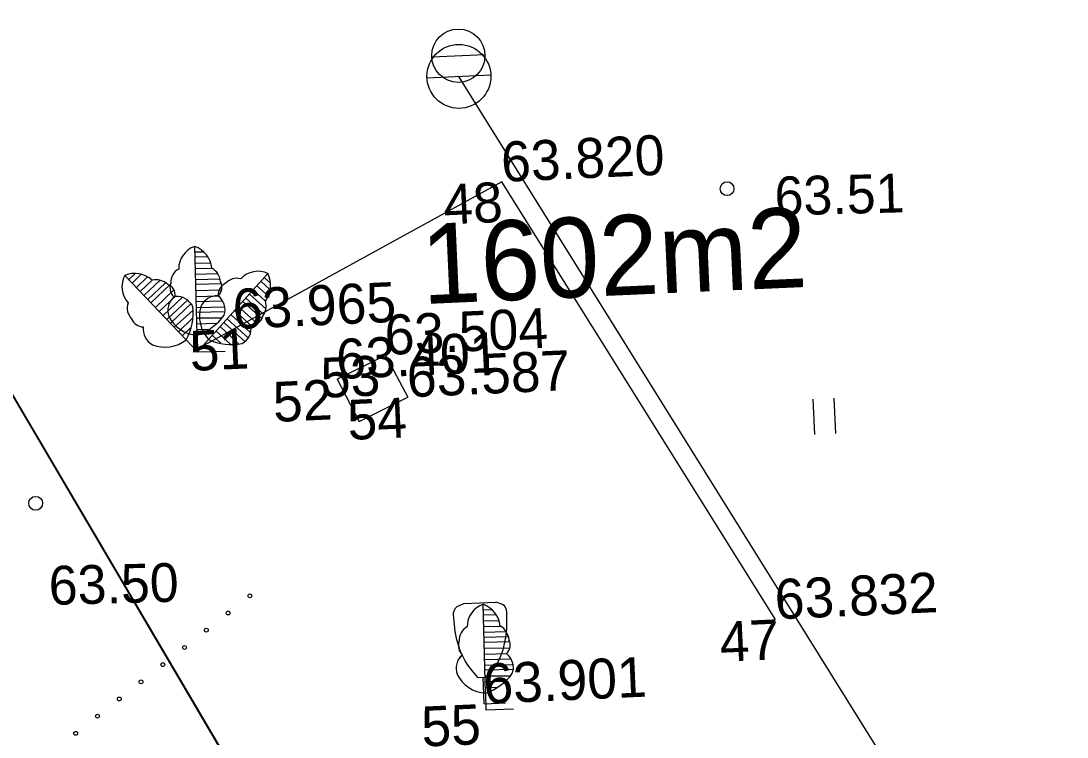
# Model space of a CAD drawing. Extents: x 641437 to 641812, y 6456733 to 6457073.
# Drawn here: x 641756.35 to 641775.99, y 6457059.63 to 6457073.07 of the extents above; entities that cross this region are included whole.
import ezdxf

# ---------------------------------------------------------------- set-up
doc = ezdxf.new("R2010")
doc.units = 0
for name, color, linetype in [('Level 1', 7, 'Continuous'), ('Level 10', 7, 'Continuous'), ('Level 12', 7, 'Continuous'), ('Level 15', 7, 'Continuous'), ('Level 16', 7, 'Continuous'), ('Level 17', 7, 'Continuous'), ('Level 22', 7, 'Continuous'), ('Level 30', 7, 'Continuous'), ('Level 4', 7, 'Continuous'), ('Level 40', 7, 'Continuous'), ('Level 5', 7, 'Continuous'), ('Level 6', 7, 'Continuous'), ('Level 63', 7, 'Continuous'), ('Level 7', 7, 'Continuous'), ('Level 8', 7, 'Continuous'), ('Level 9', 7, 'Continuous')]:
    doc.layers.add(name, color=color, linetype=linetype)

# ---------------------------------------------------------------- blocks, each defined once
blk = doc.blocks.new('KKITP7')
at = {"layer": 'Level 9'}
for p, q in [((-300, 1900), (300, 1900)), ((-100, 500), (100, 500)), ((0, 0), (0, 500)), ((0, 0), (400, 0))]:
    blk.add_line(p, q, dxfattribs=at)
for points in [[(-100, 500), (-258.4, 712.96), (-322.92, 824.71), (-400, 1000), (-461.28, 1225.3), (-484.95, 1381.3), (-500, 1700), (-497.94, 1741.58), (-468.34, 1813.02), (-428.03, 1850.1), (-300, 1900)], [(100, 500), (258.4, 712.96), (322.92, 824.71), (400, 1000), (461.28, 1225.3), (484.95, 1381.3), (500, 1700), (497.94, 1741.58), (468.34, 1813.02), (428.03, 1850.1), (300, 1900)]]:
    blk.add_lwpolyline(points, dxfattribs=at)
blk = doc.blocks.new('2VEEK2')
at = {"layer": 'Level 15'}
blk.add_line((-300, 0), (300, 0), dxfattribs=at)
blk.add_circle((0, 0), 300, dxfattribs=at)
blk = doc.blocks.new('KKITP8')
at = {"layer": 'Level 9'}
for p, q in [((-300, 1900), (300, 1900)), ((-100, 500), (100, 500)), ((0, 0), (0, 500)), ((0, 0), (400, 0))]:
    blk.add_line(p, q, dxfattribs=at)
for points in [[(-100, 500), (-258.4, 712.96), (-322.92, 824.71), (-400, 1000), (-461.28, 1225.3), (-484.95, 1381.3), (-500, 1700), (-497.94, 1741.58), (-468.34, 1813.02), (-428.03, 1850.1), (-300, 1900)], [(100, 500), (258.4, 712.96), (322.92, 824.71), (400, 1000), (461.28, 1225.3), (484.95, 1381.3), (500, 1700), (497.94, 1741.58), (468.34, 1813.02), (428.03, 1850.1), (300, 1900)]]:
    blk.add_lwpolyline(points, dxfattribs=at)
blk = doc.blocks.new('2VEEK3')
at = {"layer": 'Level 15'}
blk.add_line((-300, 0), (300, 0), dxfattribs=at)
blk.add_circle((0, 0), 300, dxfattribs=at)
blk = doc.blocks.new('OV2')
at = {"layer": 'Level 22'}
blk.add_line((-500, 0), (500, 0), dxfattribs=at)
blk.add_circle((0, 0), 500, dxfattribs=at)
blk = doc.blocks.new('AAP2')
at = {"layer": 'Level 6'}
blk.add_circle((0, 0), 34.5, dxfattribs=at)
blk = doc.blocks.new('BL3')
at = {"layer": 'Level 7'}
for p, q in [((0, 300), (0, 1900)), ((0, 1800), (150, 1800)), ((0, 1710), (220, 1710)), ((0, 1600), (280, 1600)), ((-201, 223), (-1273, 1410)), ((-1206, 1336), (-1095, 1436)), ((-1146, 1269), (-983, 1417)), ((-1072, 1187), (-865, 1375)), ((0, 1500), (300, 1500)), ((0, 1400), (400, 1400)), ((206, 218), (1306, 1380)), ((-1005, 1113), (-783, 1314)), ((-938, 1039), (-641, 1307)), ((-545, 1260), (-871, 965)), ((-818, 905), (-469, 1220)), ((440, 1300), (0, 1300)), ((0, 1220), (470, 1220)), ((1100, 1162), (1303, 970)), ((1175, 1242), (1335, 1091)), ((1237, 1307), (1346, 1204)), ((-396, 1125), (-737, 816)), ((-670, 742), (-366, 1017)), ((-247, 990), (-603, 668)), ((460, 1100), (0, 1100)), ((0, 1000), (410, 1000)), ((1213, 642), (894, 944)), ((962, 1017), (1253, 742)), ((1031, 1089), (1249, 883)), ((-536, 594), (-150, 942)), ((-90, 875), (-476, 527)), ((480, 900), (0, 900)), ((0, 800), (520, 800)), ((1090, 483), (756, 799)), ((839, 886), (1180, 563)), ((-409, 453), (-61, 754)), ((-75, 606), (-335, 371)), ((520, 710), (0, 710)), ((0, 610), (460, 600)), ((550, 581), (928, 224)), ((967, 324), (619, 654)), ((687, 726), (985, 445)), ((-268, 297), (-112, 438)), ((350, 500), (0, 500)), ((0, 400), (210, 400)), ((419, 443), (747, 120)), ((866, 158), (488, 516)), ((-201, 223), (0, 0)), ((0, 300), (0, 0)), ((206, 218), (0, 0)), ((275, 291), (427, 146)), ((598, 123), (344, 363)), ((0, 0), (500, 0))]:
    blk.add_line(p, q, dxfattribs=at)
for centre, radius, start, end in [((130, 1490), 430, 107.592, 178.668), ((-179, 1454), 481, 5.541, 68.199), ((-902, 1193), 430, 149.6778, 220.7538), ((-1107, 959), 481, 47.6268, 110.2848), ((-175, 1255), 275, 117.031, 181.042), ((125, 1225), 326, 4.399, 57.529), ((1119, 993), 430, 64.1715, 135.2475), ((869, 1179), 481, 322.1205, 24.7785), ((-728, 993), 326, 46.4848, 99.6148), ((-585, 1033), 212, 353.9058, 67.6458), ((-230, 1164), 236, 158.614, 224.006), ((633, 1004), 236, 115.1935, 180.5855), ((258, 1158), 212, 311.82, 25.56), ((736, 1032), 275, 73.6105, 137.6215), ((-187, 750), 328, 130.365, 197.745), ((-364, 682), 328, 24.3408, 91.7208), ((379, 674), 328, 86.9445, 154.3245), ((188, 750), 328, 342.255, 49.635), ((-971, 814), 275, 159.1168, 223.1278), ((-1025, 725), 965, 328.6428, 5.5128), ((664, 623), 612, 161.6555, 221.5185), ((933, 804), 326, 320.9785, 14.1085), ((-951, 709), 236, 200.6998, 266.0918), ((54, 909), 612, 205.076, 264.939), ((-275, 1225), 965, 286.557, 323.427), ((984, 664), 212, 268.3995, 342.1395), ((-642, 431), 328, 172.4508, 239.8308), ((652, 416), 328, 298.8345, 6.2145), ((-569, 711), 612, 247.1618, 307.0248), ((642, 1079), 965, 243.1365, 280.0065)]:
    blk.add_arc(centre, radius, start, end, dxfattribs=at)
blk = doc.blocks.new('BL2')
at = {"layer": 'Level 7'}
for p, q in [((0, 300), (0, 1900)), ((0, 1800), (150, 1800)), ((0, 1710), (220, 1710)), ((0, 1600), (280, 1600)), ((0, 1500), (300, 1500)), ((0, 1400), (400, 1400)), ((440, 1300), (0, 1300)), ((0, 1220), (470, 1220)), ((460, 1100), (0, 1100)), ((0, 1000), (410, 1000)), ((480, 900), (0, 900)), ((0, 800), (520, 800)), ((520, 710), (0, 710)), ((0, 610), (460, 600)), ((350, 500), (0, 500)), ((0, 400), (210, 400)), ((0, 300), (0, 0)), ((0, 0), (500, 0))]:
    blk.add_line(p, q, dxfattribs=at)
for centre, radius, start, end in [((130, 1490), 430, 107.592, 178.668), ((-179, 1454), 481, 5.541, 68.199), ((-175, 1255), 275, 117.031, 181.042), ((125, 1225), 326, 4.399, 57.529), ((-230, 1164), 236, 158.614, 224.006), ((258, 1158), 212, 311.82, 25.56), ((-187, 750), 328, 130.365, 197.745), ((188, 750), 328, 342.255, 49.635), ((54, 909), 612, 205.076, 264.939), ((-275, 1225), 965, 286.557, 323.427)]:
    blk.add_arc(centre, radius, start, end, dxfattribs=at)
blk = doc.blocks.new('KHEIN3')
at = {"layer": 'Level 6'}
for p, q in [((-210.89, 335.09), (-210.89, -326.54)), ((182.28, 335.09), (182.28, -326.54))]:
    blk.add_line(p, q, dxfattribs=at)
blk = doc.blocks.new('AAP3')
at = {"layer": 'Level 6'}
blk.add_circle((0, 0), 34.5, dxfattribs=at)
blk = doc.blocks.new('BL30')
at = {"layer": 'Level 7'}
for p, q in [((0, 300), (0, 1900)), ((0, 1800), (150, 1800)), ((0, 1710), (220, 1710)), ((0, 1600), (280, 1600)), ((-201, 223), (-1273, 1410)), ((-1206, 1336), (-1095, 1436)), ((-1146, 1269), (-983, 1417)), ((-1072, 1187), (-865, 1375)), ((0, 1500), (300, 1500)), ((0, 1400), (400, 1400)), ((206, 218), (1306, 1380)), ((-1005, 1113), (-783, 1314)), ((-938, 1039), (-641, 1307)), ((-545, 1260), (-871, 965)), ((-818, 905), (-469, 1220)), ((440, 1300), (0, 1300)), ((0, 1220), (470, 1220)), ((1100, 1162), (1303, 970)), ((1175, 1242), (1335, 1091)), ((1237, 1307), (1346, 1204)), ((-396, 1125), (-737, 816)), ((-670, 742), (-366, 1017)), ((-247, 990), (-603, 668)), ((460, 1100), (0, 1100)), ((0, 1000), (410, 1000)), ((1213, 642), (894, 944)), ((962, 1017), (1253, 742)), ((1031, 1089), (1249, 883)), ((-536, 594), (-150, 942)), ((-90, 875), (-476, 527)), ((480, 900), (0, 900)), ((0, 800), (520, 800)), ((1090, 483), (756, 799)), ((839, 886), (1180, 563)), ((-409, 453), (-61, 754)), ((-75, 606), (-335, 371)), ((520, 710), (0, 710)), ((0, 610), (460, 600)), ((550, 581), (928, 224)), ((967, 324), (619, 654)), ((687, 726), (985, 445)), ((-268, 297), (-112, 438)), ((350, 500), (0, 500)), ((0, 400), (210, 400)), ((419, 443), (747, 120)), ((866, 158), (488, 516)), ((-201, 223), (0, 0)), ((0, 300), (0, 0)), ((206, 218), (0, 0)), ((275, 291), (427, 146)), ((598, 123), (344, 363)), ((0, 0), (500, 0))]:
    blk.add_line(p, q, dxfattribs=at)
for centre, radius, start, end in [((130, 1490), 430, 107.592, 178.668), ((-179, 1454), 481, 5.541, 68.199), ((-902, 1193), 430, 149.6778, 220.7538), ((-1107, 959), 481, 47.6268, 110.2848), ((-175, 1255), 275, 117.031, 181.042), ((125, 1225), 326, 4.399, 57.529), ((1119, 993), 430, 64.1715, 135.2475), ((869, 1179), 481, 322.1205, 24.7785), ((-728, 993), 326, 46.4848, 99.6148), ((-585, 1033), 212, 353.9058, 67.6458), ((-230, 1164), 236, 158.614, 224.006), ((633, 1004), 236, 115.1935, 180.5855), ((258, 1158), 212, 311.82, 25.56), ((736, 1032), 275, 73.6105, 137.6215), ((-187, 750), 328, 130.365, 197.745), ((-364, 682), 328, 24.3408, 91.7208), ((379, 674), 328, 86.9445, 154.3245), ((188, 750), 328, 342.255, 49.635), ((-971, 814), 275, 159.1168, 223.1278), ((-1025, 725), 965, 328.6428, 5.5128), ((664, 623), 612, 161.6555, 221.5185), ((933, 804), 326, 320.9785, 14.1085), ((-951, 709), 236, 200.6998, 266.0918), ((54, 909), 612, 205.076, 264.939), ((-275, 1225), 965, 286.557, 323.427), ((984, 664), 212, 268.3995, 342.1395), ((-642, 431), 328, 172.4508, 239.8308), ((652, 416), 328, 298.8345, 6.2145), ((-569, 711), 612, 247.1618, 307.0248), ((642, 1079), 965, 243.1365, 280.0065)]:
    blk.add_arc(centre, radius, start, end, dxfattribs=at)
blk = doc.blocks.new('BL4')
at = {"layer": 'Level 7'}
for p, q in [((0, 300), (0, 1900)), ((0, 1800), (150, 1800)), ((0, 1710), (220, 1710)), ((0, 1600), (280, 1600)), ((0, 1500), (300, 1500)), ((0, 1400), (400, 1400)), ((440, 1300), (0, 1300)), ((0, 1220), (470, 1220)), ((460, 1100), (0, 1100)), ((0, 1000), (410, 1000)), ((480, 900), (0, 900)), ((0, 800), (520, 800)), ((520, 710), (0, 710)), ((0, 610), (460, 600)), ((350, 500), (0, 500)), ((0, 400), (210, 400)), ((0, 300), (0, 0)), ((0, 0), (500, 0))]:
    blk.add_line(p, q, dxfattribs=at)
for centre, radius, start, end in [((130, 1490), 430, 107.592, 178.668), ((-179, 1454), 481, 5.541, 68.199), ((-175, 1255), 275, 117.031, 181.042), ((125, 1225), 326, 4.399, 57.529), ((-230, 1164), 236, 158.614, 224.006), ((258, 1158), 212, 311.82, 25.56), ((-188, 750), 328, 130.365, 197.745), ((188, 750), 328, 342.255, 49.635), ((54, 909), 612, 205.076, 264.939), ((-275, 1225), 965, 286.557, 323.427)]:
    blk.add_arc(centre, radius, start, end, dxfattribs=at)
blk = doc.blocks.new('KHEIN5')
at = {"layer": 'Level 6'}
for p, q in [((-210.89, 335.09), (-210.89, -326.54)), ((182.28, 335.09), (182.28, -326.54))]:
    blk.add_line(p, q, dxfattribs=at)
blk = doc.blocks.new('OV3')
at = {"layer": 'Level 16'}
blk.add_line((-500, 0), (500, 0), dxfattribs=at)
blk.add_circle((0, 0), 500, dxfattribs=at)

msp = doc.modelspace()

# ---------------------------------------------------------------- linework, layer by layer
at = {"layer": 'Level 10'}
msp.add_line((641765.868, 6457049.606), (641752.052, 6457073.068), dxfattribs=at)
msp.add_line((641765.868, 6457049.606), (641752.052, 6457073.068), dxfattribs=at)
for points in [[(641714.583, 6457050.534), (641717.851, 6457052.499), (641752.052, 6457073.068), (641764.423, 6457052.062), (641730.18, 6457031.552), (641726.735, 6457029.486)], [(641730.18, 6457031.552), (641717.851, 6457052.499), (641752.052, 6457073.068), (641764.412, 6457052.082)]]:
    msp.add_lwpolyline(points, close=True, dxfattribs=at)
at = {"layer": 'Level 12'}
for points in [[(641714.583, 6457050.534), (641717.851, 6457052.499), (641752.052, 6457073.068), (641764.423, 6457052.062), (641730.18, 6457031.552), (641726.735, 6457029.486)], [(641730.18, 6457031.552), (641717.851, 6457052.499), (641752.052, 6457073.068), (641764.412, 6457052.082)]]:
    msp.add_lwpolyline(points, close=True, dxfattribs=at)
at = {"layer": 'Level 17'}
msp.add_line((641786.084, 6457037.508), (641764.57, 6457072.027), dxfattribs=at)
msp.add_line((641786.084, 6457037.508), (641764.57, 6457072.027), dxfattribs=at)
at = {"layer": 'Level 30'}
for centre in [(641769.604, 6457069.919), (641756.626, 6457064.015)]:
    msp.add_circle(centre, 0.13, dxfattribs=at)
at = {"layer": 'Level 4'}
for centre in [(641769.604, 6457069.919), (641756.626, 6457064.015)]:
    msp.add_circle(centre, 0.13, dxfattribs=at)
at = {"layer": 'Level 40'}
msp.add_lwpolyline([(641726.739, 6457029.486), (641714.42, 6457050.444), (641752.052, 6457073.068), (641764.423, 6457052.062)], close=True, dxfattribs=at)
at = {"layer": 'Level 7'}
for p, q in [((641765.379, 6457070.047), (641759.781, 6457066.978)), ((641765.379, 6457070.047), (641759.781, 6457066.978)), ((641770.515, 6457061.837), (641765.379, 6457070.047)), ((641770.515, 6457061.837), (641765.379, 6457070.047))]:
    msp.add_line(p, q, dxfattribs=at)
at = {"layer": 'Level 8'}
for p, q in [((641762.282, 6457066.345), (641763.193, 6457066.798)), ((641762.282, 6457066.345), (641763.193, 6457066.798)), ((641763.193, 6457066.798), (641763.609, 6457066.004)), ((641763.193, 6457066.798), (641763.609, 6457066.004)), ((641762.282, 6457066.345), (641762.699, 6457065.55)), ((641762.282, 6457066.345), (641762.699, 6457065.55)), ((641762.699, 6457065.55), (641763.609, 6457066.004)), ((641762.699, 6457065.55), (641763.609, 6457066.004))]:
    msp.add_line(p, q, dxfattribs=at)

# ---------------------------------------------------------------- block references
at = {"layer": 'Level 1', "xscale": 0.0009998993786425455, "yscale": 0.0009998993786425455, "rotation": 2.563969261592903}
msp.add_blockref('OV3', (641764.56, 6457072.415), dxfattribs=at)
at = {"layer": 'Level 15', "xscale": 0.001999798757285091, "yscale": 0.001999798757285091, "rotation": 2.563969261592903}
for name in ['2VEEK2', '2VEEK3']:
    msp.add_blockref(name, (641764.57, 6457072.027), dxfattribs=at)
at = {"layer": 'Level 22', "xscale": 0.0009998993786425455, "yscale": 0.0009998993786425455, "rotation": 2.563969261592903}
msp.add_blockref('OV2', (641764.56, 6457072.415), dxfattribs=at)
at = {"layer": 'Level 30', "xscale": 0.0009998993786425455, "yscale": 0.0009998993786425455, "rotation": 2.563969261592903}
for name in ['KKITP7', 'KKITP8']:
    msp.add_blockref(name, (641765.046, 6457060.251), dxfattribs=at)
at = {"layer": 'Level 6'}
for name, p, xscale, yscale, rotation in [('KHEIN3', (641771.441, 6457065.643), 0.0009998993786425455, 0.0009998993786425455, 2.563969261592903), ('KHEIN5', (641771.441, 6457065.643), 0.0009998993786425455, 0.0009998993786425455, 2.563969261592903), ('AAP2', (641760.646, 6457062.278), 0.0010411952229804817, 0.0010411952229804817, 38.28341239801431), ('AAP3', (641760.646, 6457062.278), 0.0010411952229804817, 0.0010411952229804817, 38.28341239801431), ('AAP2', (641760.238, 6457061.955), 0.0010411952229804817, 0.0010411952229804817, 38.28341239801431), ('AAP3', (641760.238, 6457061.955), 0.0010411952229804817, 0.0010411952229804817, 38.28341239801431), ('AAP2', (641759.829, 6457061.633), 0.0010411952229804817, 0.0010411952229804817, 38.28341239801431), ('AAP3', (641759.829, 6457061.633), 0.0010411952229804817, 0.0010411952229804817, 38.28341239801431), ('AAP2', (641759.42, 6457061.31), 0.0010411952229804817, 0.0010411952229804817, 38.28341239801431), ('AAP3', (641759.42, 6457061.31), 0.0010411952229804817, 0.0010411952229804817, 38.28341239801431), ('AAP2', (641759.012, 6457060.988), 0.0010411952229804817, 0.0010411952229804817, 38.28341239801431), ('AAP3', (641759.012, 6457060.988), 0.0010411952229804817, 0.0010411952229804817, 38.28341239801431), ('AAP2', (641758.603, 6457060.665), 0.0010411952229804817, 0.0010411952229804817, 38.28341239801431), ('AAP3', (641758.603, 6457060.665), 0.0010411952229804817, 0.0010411952229804817, 38.28341239801431), ('AAP2', (641758.195, 6457060.343), 0.0010411952229804817, 0.0010411952229804817, 38.28341239801431), ('AAP3', (641758.195, 6457060.343), 0.0010411952229804817, 0.0010411952229804817, 38.28341239801431), ('AAP2', (641757.786, 6457060.02), 0.0010411952229804817, 0.0010411952229804817, 38.28341239801431), ('AAP3', (641757.786, 6457060.02), 0.0010411952229804817, 0.0010411952229804817, 38.28341239801431), ('AAP2', (641757.377, 6457059.697), 0.0010411952229804817, 0.0010411952229804817, 38.28341239801431), ('AAP3', (641757.377, 6457059.697), 0.0010411952229804817, 0.0010411952229804817, 38.28341239801431)]:
    msp.add_blockref(name, p, dxfattribs=dict(at, xscale=xscale, yscale=yscale, rotation=rotation))
at = {"layer": 'Level 7', "xscale": 0.001041195222980482, "yscale": 0.0010411952229804817, "rotation": 1.4739692615937203}
for name, p in [('BL3', (641759.663, 6457066.858)), ('BL30', (641759.663, 6457066.858)), ('BL2', (641765.076, 6457060.142)), ('BL4', (641765.076, 6457060.142))]:
    msp.add_blockref(name, p, dxfattribs=at)

# ---------------------------------------------------------------- texts
at = {"layer": 'Level 30'}
for s, p in [('63.51', (641770.505, 6457069.414)), ('63.50', (641756.88, 6457062.107))]:
    msp.add_text(s, height=0.7288, rotation=1.474, dxfattribs=at).set_placement(p)
at = {"layer": 'Level 4'}
for s, p in [('63.51', (641770.505, 6457069.414)), ('63.50', (641756.88, 6457062.107))]:
    msp.add_text(s, height=0.7288, rotation=1.474, dxfattribs=at).set_placement(p)
at = {"layer": 'Level 5'}
for s, p in [('48', (641764.292, 6457069.248)), ('48', (641764.292, 6457069.248)), ('51', (641759.531, 6457066.498)), ('51', (641759.531, 6457066.498)), ('53', (641761.993, 6457065.993)), ('53', (641761.993, 6457065.993)), ('52', (641761.095, 6457065.541)), ('52', (641761.095, 6457065.541)), ('54', (641762.493, 6457065.203)), ('54', (641762.493, 6457065.203)), ('47', (641769.481, 6457061.04)), ('47', (641769.481, 6457061.04)), ('55', (641763.882, 6457059.448)), ('55', (641763.882, 6457059.448))]:
    msp.add_text(s, height=0.7499, rotation=2.564, dxfattribs=at).set_placement(p)
at = {"layer": 'Level 6'}
msp.add_text('1602m2', height=1.4998, rotation=2.564, dxfattribs=at).set_placement((641763.893, 6457067.753))
at = {"layer": 'Level 63'}
for s, p in [('63.820', (641765.379, 6457070.047)), ('63.820', (641765.379, 6457070.047)), ('63.965', (641760.341, 6457067.285)), ('63.965', (641760.341, 6457067.285)), ('63.504', (641763.193, 6457066.798)), ('63.504', (641763.193, 6457066.798)), ('63.401', (641762.282, 6457066.345)), ('63.401', (641762.282, 6457066.345)), ('63.587', (641763.609, 6457066.004)), ('63.587', (641763.609, 6457066.004)), ('63.832', (641770.515, 6457061.837)), ('63.832', (641770.515, 6457061.837)), ('63.901', (641765.046, 6457060.251)), ('63.901', (641765.046, 6457060.251))]:
    msp.add_text(s, height=0.7499, rotation=2.564, dxfattribs=at).set_placement(p)

doc.saveas('drawing.dxf')
